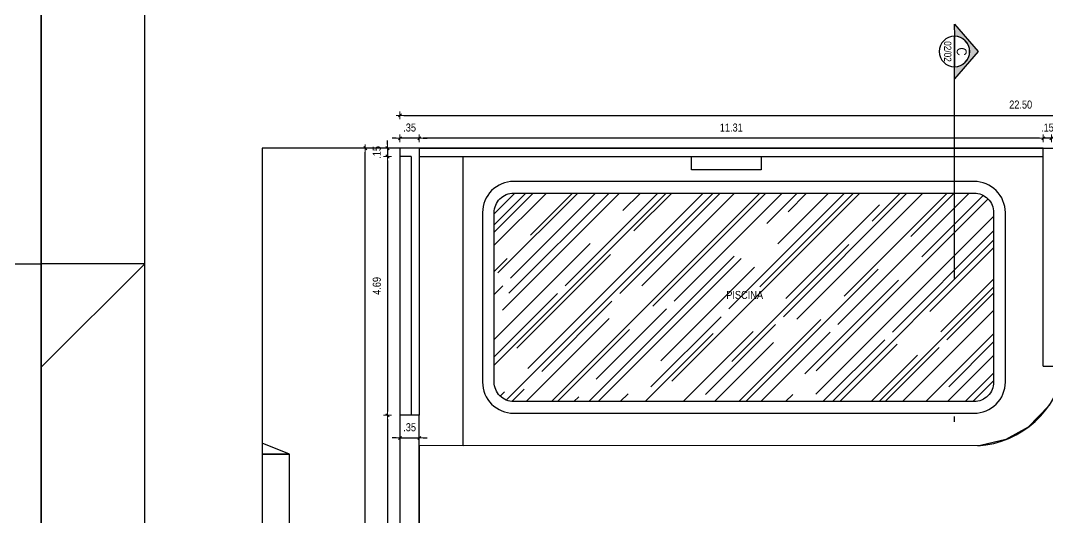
# Model space of a CAD drawing. Header units: millimetres. Extents: x -6300 to 1991, y -4770 to 4545.
# Drawn here: x 1459.9 to 1478.51, y 107.87 to 116.87 of the extents above; entities that cross this region are included whole.
import ezdxf
from ezdxf.enums import TextEntityAlignment as Align

# ---------------------------------------------------------------- set-up
doc = ezdxf.new("R2010")
doc.units = ezdxf.units.MM
doc.header["$LTSCALE"] = 20
doc.header["$MEASUREMENT"] = 0
doc.linetypes.add('DASHDOT2', pattern=[0.5, 0.25, -0.125, 0, -0.125])
doc.layers.get('0').update_dxf_attribs({"linetype": 'CONTINUOUS'})
doc.layers.get('DEFPOINTS').update_dxf_attribs({"linetype": 'CONTINUOUS'})
for name, color, linetype in [('AR-TXT', 2, 'CONTINUOUS'), ('COTA', 7, 'CONTINUOUS'), ('E-hatch', 8, 'CONTINUOUS'), ('E-txt-g', 3, 'CONTINUOUS'), ('LAYER7', 4, 'CONTINUOUS'), ('Lotes', 2, 'CONTINUOUS')]:
    doc.layers.add(name, color=color, linetype=linetype)
for name, color, linetype, lineweight in [('E-Pen-C', 4, 'CONTINUOUS', 15), ('E-Pen-G', 3, 'CONTINUOUS', 30), ('E-Txt-W', 7, 'CONTINUOUS', 20)]:
    doc.layers.add(name, color=color, linetype=linetype, lineweight=lineweight)
doc.styles.add('F2', font='ARIALN.TTF')
doc.styles.add('REG60', font='romans.shx', dxfattribs={"width": 0.8, "height": 0.15})
doc.styles.add('REG80', font='romans.shx', dxfattribs={"width": 0.8, "height": 0.2})
doc.styles.add('SWIS 721 CN BT', font='swissc.ttf')
doc.dimstyles.new('DIMENSION-1', dxfattribs={"dimtxt": 0.145, "dimasz": 0.07, "dimexe": 1, "dimexo": 0, "dimgap": 0.12, "dimtad": 1, "dimzin": 7, "dimdsep": 46, "dimtxsty": 'F2', "dimblk1": 'TRACO', "dimblk2": 'TRACO', "dimsah": 1, "dimcen": 1, "dimse1": 1, "dimse2": 1, "dimclrd": 4, "dimclre": 256, "dimclrt": 4, "dimadec": 8, "dimazin": 0, "dimtfac": 1, "dimtix": 1, "dimtmove": 2, "dimatfit": 3, "dimldrblk": 'TRACO', "dimfxl": 1, "dimtolj": 1, "dimtzin": 0, "dimarcsym": 0})

# ---------------------------------------------------------------- blocks, each defined once
blk = doc.blocks.new('TXT-AMB75')
at = {"layer": 'E-txt-g', "style": 'REG80', "width": 0.8, "flags": 8}
blk.add_attdef('TXT', text='', height=0.2, dxfattribs=at).set_placement((0.005, 0.296), align=Align.CENTER)
at = {"layer": 'E-Txt-W', "style": 'REG60', "width": 0.8, "flags": 8}
blk.add_attdef('TXT', text='', height=0.15, dxfattribs=at).set_placement((0.005, 0.027), align=Align.CENTER)
blk = doc.blocks.new('TRACO')
at = {"layer": 'E-Pen-C'}
for p, q in [((-1, 0), (1, 0)), ((0, 1), (0, -1))]:
    blk.add_line(p, q, dxfattribs=at)
at = {"layer": 'E-Pen-G'}
blk.add_line((-0.42, -0.42), (0.42, 0.42), dxfattribs=at)
blk = doc.blocks.new('*D574')
at = {"layer": 'COTA', "color": 4, "linetype": 'Continuous', "lineweight": -2}
for p, q in [((1478.368, 114.738), (1478.298, 114.738)), ((1478.588, 114.738), (1478.438, 114.738)), ((1478.658, 114.738), (1478.728, 114.738))]:
    blk.add_line(p, q, dxfattribs=at)
at = {"layer": 'DEFPOINTS', "color": 0, "linetype": 'Continuous'}
for p in [(1478.438, 114.738), (1478.438, 114.558, -1.83), (1478.588, 114.408, -2.076)]:
    blk.add_point(p, dxfattribs=at)
at = {"layer": 'COTA', "color": 4, "linetype": 'Continuous', "lineweight": -2, "xscale": 0.07, "yscale": 0.07, "zscale": 0.07}
blk.add_blockref('TRACO', (1478.438, 114.738), dxfattribs=at)
at = {"layer": 'COTA', "color": 4, "linetype": 'Continuous', "lineweight": -2, "xscale": 0.07, "yscale": 0.07, "zscale": 0.07, "rotation": 180}
blk.add_blockref('TRACO', (1478.588, 114.738), dxfattribs=at)
at = {"layer": 'COTA', "color": 4, "linetype": 'Continuous', "insert": (1478.513, 114.932), "char_height": 0.145, "attachment_point": 5, "style": 'F2'}
blk.add_mtext('\\A1;.15', dxfattribs=at)
blk = doc.blocks.new('*D575')
at = {"layer": 'COTA', "color": 4, "linetype": 'Continuous', "lineweight": -2}
blk.add_line((1478.368, 114.738), (1467.198, 114.738), dxfattribs=at)
at = {"layer": 'DEFPOINTS', "color": 0, "linetype": 'Continuous'}
for p in [(1467.128, 114.738), (1478.438, 114.558, -1.83), (1467.128, 114.408, -1.83)]:
    blk.add_point(p, dxfattribs=at)
at = {"layer": 'COTA', "color": 4, "linetype": 'Continuous', "lineweight": -2, "xscale": 0.07, "yscale": 0.07, "zscale": 0.07, "rotation": 180}
blk.add_blockref('TRACO', (1467.128, 114.738), dxfattribs=at)
at = {"layer": 'COTA', "color": 4, "linetype": 'Continuous', "lineweight": -2, "xscale": 0.07, "yscale": 0.07, "zscale": 0.07}
blk.add_blockref('TRACO', (1478.438, 114.738), dxfattribs=at)
at = {"layer": 'COTA', "color": 4, "linetype": 'Continuous', "insert": (1472.783, 114.932), "char_height": 0.145, "attachment_point": 5, "style": 'F2'}
blk.add_mtext('\\A1;11.31', dxfattribs=at)
blk = doc.blocks.new('*D576')
at = {"layer": 'COTA', "color": 4, "linetype": 'Continuous', "lineweight": -2}
for p, q in [((1466.708, 114.738), (1466.638, 114.738)), ((1467.128, 114.738), (1466.778, 114.738)), ((1467.198, 114.738), (1467.268, 114.738))]:
    blk.add_line(p, q, dxfattribs=at)
at = {"layer": 'DEFPOINTS', "color": 0, "linetype": 'Continuous'}
for p in [(1466.778, 114.738), (1466.778, 114.558, -1.83), (1467.128, 114.408, -1.83)]:
    blk.add_point(p, dxfattribs=at)
at = {"layer": 'COTA', "color": 4, "linetype": 'Continuous', "lineweight": -2, "xscale": 0.07, "yscale": 0.07, "zscale": 0.07}
blk.add_blockref('TRACO', (1466.778, 114.738), dxfattribs=at)
at = {"layer": 'COTA', "color": 4, "linetype": 'Continuous', "lineweight": -2, "xscale": 0.07, "yscale": 0.07, "zscale": 0.07, "rotation": 180}
blk.add_blockref('TRACO', (1467.128, 114.738), dxfattribs=at)
at = {"layer": 'COTA', "color": 4, "linetype": 'Continuous', "insert": (1466.953, 114.932), "char_height": 0.145, "attachment_point": 5, "style": 'F2'}
blk.add_mtext('\\A1;.35', dxfattribs=at)
blk = doc.blocks.new('*D577')
at = {"layer": 'COTA', "color": 4, "linetype": 'Continuous', "lineweight": -2}
for p, q in [((1466.552, 114.628), (1466.552, 114.698)), ((1466.552, 114.558), (1466.552, 114.408)), ((1466.552, 114.338), (1466.552, 114.268))]:
    blk.add_line(p, q, dxfattribs=at)
at = {"layer": 'DEFPOINTS', "color": 0, "linetype": 'Continuous'}
for p in [(1466.778, 114.558, -1.83), (1466.552, 114.408), (1466.778, 114.408, -1.83)]:
    blk.add_point(p, dxfattribs=at)
at = {"layer": 'COTA', "color": 4, "linetype": 'Continuous', "lineweight": -2, "xscale": 0.07, "yscale": 0.07, "zscale": 0.07}
for p, rotation in [((1466.552, 114.558), 270), ((1466.552, 114.408), 90)]:
    blk.add_blockref('TRACO', p, dxfattribs=dict(at, rotation=rotation))
at = {"layer": 'COTA', "color": 4, "linetype": 'Continuous', "insert": (1466.358, 114.483), "char_height": 0.145, "attachment_point": 5, "rotation": 90, "style": 'F2'}
blk.add_mtext('\\A1;.15', dxfattribs=at)
blk = doc.blocks.new('*D578')
at = {"layer": 'COTA', "color": 4, "linetype": 'Continuous', "lineweight": -2}
blk.add_line((1466.552, 114.338), (1466.552, 109.788), dxfattribs=at)
at = {"layer": 'DEFPOINTS', "color": 0, "linetype": 'Continuous'}
for p in [(1466.778, 114.408, -1.83), (1466.552, 109.718), (1466.778, 109.718, -0.372)]:
    blk.add_point(p, dxfattribs=at)
at = {"layer": 'COTA', "color": 4, "linetype": 'Continuous', "lineweight": -2, "xscale": 0.07, "yscale": 0.07, "zscale": 0.07}
for p, rotation in [((1466.552, 114.408), 90), ((1466.552, 109.718), 270)]:
    blk.add_blockref('TRACO', p, dxfattribs=dict(at, rotation=rotation))
at = {"layer": 'COTA', "color": 4, "linetype": 'Continuous', "insert": (1466.358, 112.063), "char_height": 0.145, "attachment_point": 5, "rotation": 90, "style": 'F2'}
blk.add_mtext('\\A1;4.69', dxfattribs=at)
blk = doc.blocks.new('*D579')
at = {"layer": 'COTA', "color": 4, "linetype": 'Continuous', "lineweight": -2}
blk.add_line((1466.552, 109.648), (1466.552, 98.452), dxfattribs=at)
at = {"layer": 'DEFPOINTS', "color": 0, "linetype": 'Continuous'}
for p in [(1466.778, 109.718, -0.372), (1466.552, 98.382), (1466.778, 98.382, -0.858)]:
    blk.add_point(p, dxfattribs=at)
at = {"layer": 'COTA', "color": 4, "linetype": 'Continuous', "lineweight": -2, "xscale": 0.07, "yscale": 0.07, "zscale": 0.07}
for p, rotation in [((1466.552, 109.718), 90), ((1466.552, 98.382), 270)]:
    blk.add_blockref('TRACO', p, dxfattribs=dict(at, rotation=rotation))
at = {"layer": 'COTA', "color": 4, "linetype": 'Continuous', "insert": (1466.358, 104.05), "char_height": 0.145, "attachment_point": 5, "rotation": 90, "style": 'F2'}
blk.add_mtext('\\A1;11.34', dxfattribs=at)
blk = doc.blocks.new('*D582')
at = {"layer": 'COTA', "color": 4, "linetype": 'Continuous', "lineweight": -2}
blk.add_line((1466.15, 93.628), (1466.15, 114.488), dxfattribs=at)
at = {"layer": 'DEFPOINTS', "color": 0, "linetype": 'Continuous'}
for p in [(1464.278, 114.558, -1.83), (1466.15, 114.558), (1464.278, 93.558, -1.83)]:
    blk.add_point(p, dxfattribs=at)
at = {"layer": 'COTA', "color": 4, "linetype": 'Continuous', "lineweight": -2, "xscale": 0.07, "yscale": 0.07, "zscale": 0.07}
for p, rotation in [((1466.15, 114.558), 90), ((1466.15, 93.558), 270)]:
    blk.add_blockref('TRACO', p, dxfattribs=dict(at, rotation=rotation))
at = {"layer": 'COTA', "color": 4, "linetype": 'Continuous', "insert": (1465.956, 104.058), "char_height": 0.145, "attachment_point": 5, "rotation": 90, "style": 'F2'}
blk.add_mtext('\\A1;21.00', dxfattribs=at)
blk = doc.blocks.new('CHAVE CORTE-100')
blk.add_hatch(color=8).paths.add_polyline_path([(-2.567, 0), (-2.86, 0), (-2.198, 0.571), (-1.536, 0), (-1.83, 0, 0.987177)])
at = {"color": 2}
blk.add_line((-1.83, 0), (-2.567, 0), dxfattribs=at)
blk.add_lwpolyline([(-1.83, 0.001), (-1.536, 0), (-2.198, 0.571), (-2.86, 0), (-2.567, 0, -0.985586)], format="xyb", close=True, dxfattribs=at)
blk.add_circle((-2.199, -0.005), 0.368, dxfattribs=at)
at = {"color": 2, "style": 'F2'}
for tag, height, p in [('A', 0.24, (-2.199, 0.171)), ('01-02', 0.2, (-2.199, -0.127))]:
    blk.add_attdef(tag, text='', height=height, dxfattribs=at).set_placement(p, align=Align.MIDDLE_CENTER)
blk = doc.blocks.new('*D616')
at = {"layer": 'COTA', "color": 4, "linetype": 'Continuous', "lineweight": -2}
blk.add_line((1466.848, 115.154), (1489.208, 115.154), dxfattribs=at)
at = {"layer": 'DEFPOINTS', "color": 0, "linetype": 'Continuous'}
for p in [(1489.278, 115.154), (1466.778, 114.558), (1489.278, 114.558)]:
    blk.add_point(p, dxfattribs=at)
at = {"layer": 'COTA', "color": 4, "linetype": 'Continuous', "lineweight": -2, "xscale": 0.07, "yscale": 0.07, "zscale": 0.07, "rotation": 180}
blk.add_blockref('TRACO', (1466.778, 115.154), dxfattribs=at)
at = {"layer": 'COTA', "color": 4, "linetype": 'Continuous', "lineweight": -2, "xscale": 0.07, "yscale": 0.07, "zscale": 0.07}
blk.add_blockref('TRACO', (1489.278, 115.154), dxfattribs=at)
at = {"layer": 'COTA', "color": 4, "linetype": 'Continuous', "insert": (1478.028, 115.348), "char_height": 0.145, "attachment_point": 5, "style": 'F2'}
blk.add_mtext('\\A1;22.50', dxfattribs=at)
blk = doc.blocks.new('*D793')
at = {"layer": 'COTA', "color": 4, "linetype": 'Continuous', "lineweight": -2}
for p, q in [((1466.708, 109.307), (1466.638, 109.307)), ((1466.778, 109.307), (1467.128, 109.307)), ((1467.198, 109.307), (1467.268, 109.307))]:
    blk.add_line(p, q, dxfattribs=at)
at = {"layer": 'DEFPOINTS', "color": 0, "linetype": 'Continuous'}
for p in [(1467.128, 109.307), (1466.778, 98.382, 0.972), (1467.128, 98.382, 0.486)]:
    blk.add_point(p, dxfattribs=at)
at = {"layer": 'COTA', "color": 4, "linetype": 'Continuous', "lineweight": -2, "xscale": 0.07, "yscale": 0.07, "zscale": 0.07}
blk.add_blockref('TRACO', (1466.778, 109.307), dxfattribs=at)
at = {"layer": 'COTA', "color": 4, "linetype": 'Continuous', "lineweight": -2, "xscale": 0.07, "yscale": 0.07, "zscale": 0.07, "rotation": 180}
blk.add_blockref('TRACO', (1467.128, 109.307), dxfattribs=at)
at = {"layer": 'COTA', "color": 4, "linetype": 'Continuous', "insert": (1466.953, 109.501), "char_height": 0.145, "attachment_point": 5, "style": 'F2'}
blk.add_mtext('\\A1;.35', dxfattribs=at)

msp = doc.modelspace()

# ---------------------------------------------------------------- hatches: boundary and pattern name
at = {"layer": 'E-hatch'}
h = msp.add_hatch(dxfattribs=at)
h.set_pattern_fill('AR-RROOF', color=256, scale=0.6, angle=45, style=0)
h.set_pattern_definition([(45, (-0.1684, 0.4659), (0.50911688, 1.35764502), [9, -1.2, 3, -0.6]), (45, (0.1837, 1.2423), (-0.9885353, 0.14000714), [1.8, -0.198, 3.6, -0.45]), (45, (-0.3169, 1.03865), (1.92191623, 2.49043008), [4.8, -0.84, 2.4, -0.6])])
edge = h.paths.add_edge_path()
edge.add_arc((1477.185, 110.32), 0.353, 270, 360, ccw=False)
edge.add_line((1477.185, 109.967), (1468.839, 109.967))
edge.add_arc((1468.839, 110.32), 0.353, 180, 270, ccw=False)
edge.add_line((1468.486, 110.32), (1468.486, 113.391))
edge.add_arc((1468.839, 113.391), 0.353, 90, 180, ccw=False)
edge.add_line((1468.839, 113.744), (1477.185, 113.744))
edge.add_arc((1477.185, 113.391), 0.353, 0, 90, ccw=False)
edge.add_line((1477.538, 113.391), (1477.538, 110.32))
h.paths.add_polyline_path([(1472.653, 111.786), (1473.397, 111.786), (1473.397, 112.013), (1472.653, 112.013)], flags=24)

# ---------------------------------------------------------------- linework, layer by layer
at = {"color": 3}
for p, q in [((1466.928, 114.558), (1466.778, 114.558)), ((1466.928, 114.558), (1466.778, 114.558)), ((1467.128, 114.558, 0.486), (1466.778, 114.558, 0.486)), ((1466.778, 114.558), (1466.778, 114.408)), ((1467.128, 114.558, 0.486), (1467.128, 109.718, 0.486)), ((1466.978, 114.408), (1466.778, 114.408)), ((1466.978, 114.408, 0.486), (1466.978, 109.718, 0.486))]:
    msp.add_line(p, q, dxfattribs=at)
at = {"color": 7}
for p, q in [((1478.438, 114.558), (1466.928, 114.558)), ((1478.438, 114.558), (1466.928, 114.558)), ((1466.978, 114.408, -0.003), (1466.928, 114.408)), ((1466.978, 114.408), (1466.928, 114.408))]:
    msp.add_line(p, q, dxfattribs=at)
at = {"color": 6}
for q in [(1478.438, 114.558, -0.247), (1486.238, 110.608, -0.247)]:
    msp.add_line((1478.438, 110.608, -0.247), q, dxfattribs=at)
at = {"color": 2}
for p, q in [((1459.526, 112.464), (1460.276, 112.464)), ((1462.151, 112.464), (1460.276, 110.589)), ((1462.151, 112.464), (1460.276, 112.464)), ((1467.128, 98.382, 0.486), (1467.128, 109.718, 0.486))]:
    msp.add_line(p, q, dxfattribs=at)
msp.add_lwpolyline([(1387.919, 90.189), (1460.276, 90.189), (1460.276, 134.739), (1387.919, 134.739)], close=True, dxfattribs=at)
at = {"color": 7}
msp.add_lwpolyline([(1472.064, 114.408), (1473.327, 114.408), (1473.327, 114.164), (1472.064, 114.164)], close=True, dxfattribs=at)
at = {"color": 8, "elevation": 0.79}
for points in [[(1478.801, 110.508), (1478.787, 110.428), (1478.711, 110.203), (1478.543, 109.897), (1478.166, 109.504), (1477.76, 109.278), (1477.301, 109.17), (1467.128, 109.166), (1467.128, 100.308)], [(1478.801, 110.508), (1478.787, 110.428), (1478.711, 110.203), (1478.543, 109.897), (1478.166, 109.504), (1477.76, 109.278), (1477.301, 109.17), (1467.924, 109.166)]]:
    msp.add_lwpolyline(points, dxfattribs=at)
at = {"color": 8}
msp.add_arc((1477.144, 110.861, -0.247), 1.699, 273.5687, 351.4223, dxfattribs=at)
at = {"layer": 'COTA', "color": 2, "linetype": 'DASHDOT2'}
msp.add_line((1476.828, 91.998), (1476.828, 116.588), dxfattribs=at)
at = {"layer": 'COTA', "color": 7, "linetype": 'Continuous'}
for p, q in [((1467.128, 114.558), (1478.438, 114.558)), ((1467.128, 114.408), (1478.438, 114.408))]:
    msp.add_line(p, q, dxfattribs=at)
at = {"layer": 'COTA', "color": 6, "linetype": 'Continuous'}
msp.add_line((1478.438, 114.558), (1486.243, 114.558, -0.247), dxfattribs=at)
at = {"layer": 'COTA', "color": 8, "linetype": 'Continuous'}
msp.add_line((1466.778, 114.408), (1466.778, 109.718, 0.972), dxfattribs=at)
at = {"layer": 'COTA', "color": 2, "linetype": 'Continuous'}
for p, q in [((1466.778, 109.718, 0.972), (1466.778, 98.382, 0.972)), ((1467.128, 109.718, 0.972), (1466.778, 109.718, 1.457))]:
    msp.add_line(p, q, dxfattribs=at)
at = {"layer": 'COTA', "color": 8, "linetype": 'Continuous', "elevation": -0.247}
for points in [[(1477.75, 110.32), (1477.75, 113.391, 0.414214), (1477.185, 113.955), (1468.839, 113.955, 0.414214), (1468.274, 113.391), (1468.274, 110.32, 0.414214), (1468.839, 109.756), (1477.185, 109.756, 0.414214)], [(1477.538, 110.32, -0.414214), (1477.185, 109.967), (1468.839, 109.967, -0.414214), (1468.486, 110.32), (1468.486, 113.391, -0.414214), (1468.839, 113.744), (1477.185, 113.744, -0.414214), (1477.538, 113.391)]]:
    msp.add_lwpolyline(points, format="xyb", close=True, dxfattribs=at)
at = {"layer": 'LAYER7', "color": 8, "linetype": 'Continuous'}
for p, q in [((1466.778, 114.558), (1464.278, 114.558)), ((1464.278, 114.558), (1464.278, 93.558)), ((1467.924, 109.166), (1467.924, 114.408))]:
    msp.add_line(p, q, dxfattribs=at)
msp.add_lwpolyline([(1464.278, 105.816), (1464.778, 106.016), (1464.278, 106.016), (1464.778, 106.016), (1464.778, 109.016), (1464.278, 109.016), (1464.778, 109.016), (1464.278, 109.216)], dxfattribs=at)
at = {"layer": 'Lotes', "color": 2}
msp.add_lwpolyline([(1460.276, 90.189), (1534.849, 90.189), (1534.849, 134.739), (1460.276, 134.739)], close=True, dxfattribs=at)
at = {"layer": 'Lotes', "color": 1}
msp.add_lwpolyline([(1462.151, 133.989), (1534.099, 133.989), (1534.099, 90.939), (1462.151, 90.939)], close=True, dxfattribs=at)

# ---------------------------------------------------------------- block references
ref = msp.add_blockref('TXT-AMB75', (1473.021, 111.61, -0.247), dxfattribs=dict(xscale=0.7290000000000001, yscale=0.7290000000000001, zscale=0.7290000000000001))
ref.add_attrib('TXT', 'PISCINA', dxfattribs={"layer": 'E-txt-g', "color": 2, "height": 0.1458, "style": 'F2'}).set_placement((1473.025, 111.826, -0.247), align=Align.CENTER)
at = {"layer": 'AR-TXT'}
ref = msp.add_blockref('CHAVE CORTE-100', (1476.831, 117.96), dxfattribs=dict(at, xscale=-0.75, yscale=0.75, zscale=0.75, rotation=270))
ref.add_attrib('00', '02/02', dxfattribs={"layer": '0', "height": 0.13, "rotation": 270, "style": 'SWIS 721 CN BT'}).set_placement((1476.706, 116.311), align=Align.MIDDLE_CENTER)
ref.add_attrib('A', 'C', dxfattribs={"layer": '0', "height": 0.18, "rotation": 270, "style": 'SWIS 721 CN BT'}).set_placement((1476.959, 116.31), align=Align.MIDDLE_CENTER)

# ---------------------------------------------------------------- dimensions: what is measured, and where the dimension line sits
at = {"layer": 'COTA', "color": 7, "linetype": 'Continuous'}
for base, p1, p2, picture, middle in [((1489.278, 115.154), (1466.778, 114.558), (1489.278, 114.558), '*D616', (1478.028, 115.348)), ((1466.778, 114.738, 1.83), (1467.128, 114.408), (1466.778, 114.558), '*D576', (1466.953, 114.932, 1.83)), ((1467.128, 114.738, 1.83), (1478.438, 114.558), (1467.128, 114.408), '*D575', (1472.783, 114.932, 1.83)), ((1478.438, 114.738, 1.83), (1478.588, 114.408, -0.247), (1478.438, 114.558), '*D574', (1478.513, 114.932, 1.83)), ((1467.128, 109.307), (1466.778, 98.382, 0.972), (1467.128, 98.382, 0.486), '*D793', (1466.953, 109.501))]:
    dim = msp.add_linear_dim(base=base, p1=p1, p2=p2, dimstyle='DIMENSION-1', override={"dimadec": 0, "dimfxl": 0.06}, dxfattribs=at)
    dim.commit()
    dim.dimension.update_dxf_attribs({"geometry": picture, "text_midpoint": middle})
for base, p1, p2, picture, middle in [((1466.552, 114.408, 1.83), (1466.778, 114.558), (1466.778, 114.408), '*D577', (1466.358, 114.483, 1.83)), ((1466.15, 114.558, 1.83), (1464.278, 93.558), (1464.278, 114.558), '*D582', (1465.956, 104.058, 1.83)), ((1466.552, 109.718, 1.83), (1466.778, 114.408), (1466.778, 109.718, 1.457), '*D578', (1466.358, 112.063, 1.83)), ((1466.552, 98.382, 1.83), (1466.778, 109.718, 1.457), (1466.778, 98.382, 0.972), '*D579', (1466.358, 104.05, 1.83))]:
    dim = msp.add_linear_dim(base=base, p1=p1, p2=p2, angle=90, dimstyle='DIMENSION-1', override={"dimadec": 0, "dimfxl": 0.06}, dxfattribs=at)
    dim.commit()
    dim.dimension.update_dxf_attribs({"geometry": picture, "text_midpoint": middle})

doc.saveas('drawing.dxf')
